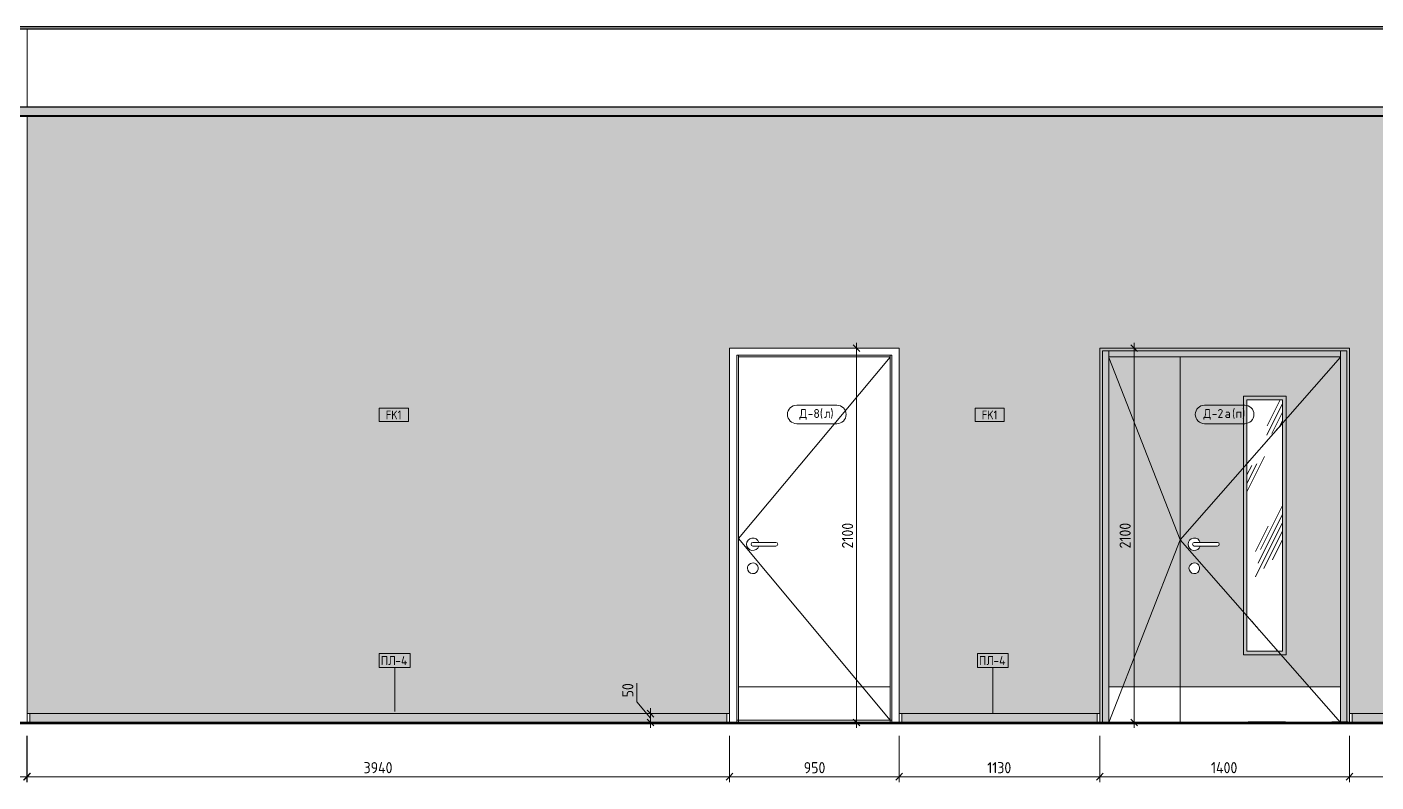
# Model space of a CAD drawing. Header units: millimetres. Extents: x 81971 to 140149, y -1987 to 13800.
# Drawn here: x 119914 to 127475, y 3867 to 8100 of the extents above; entities that cross this region are included whole.
import ezdxf

# ---------------------------------------------------------------- set-up
doc = ezdxf.new("R2010")
doc.units = ezdxf.units.MM
doc.linetypes.add('200_ШТРИХ__ш1_п0_6_', pattern=[40, 25, -15])
doc.linetypes.add('Штрих', pattern=[158.75, 79.375, -79.375])
for name, color, linetype, lineweight in [('A-ANNO-DIMS', 7, 'Continuous', 9), ('A-ANNO-DIMS-25', 7, 'Continuous', 9), ('A-DETL', 7, 'Continuous', 9), ('A-DOOR', 7, 'Continuous', 9), ('A-DOOR-2', 7, 'Штрих', 9), ('A-DOOR-3', 7, '200_ШТРИХ__ш1_п0_6_', 9), ('A-DOOR-FRAM-1', 7, 'Continuous', 9), ('A-DOOR-IDEN', 7, 'Continuous', 9), ('A-FLOR', 7, 'Continuous', 9), ('A-GENM', 7, 'Continuous', 9), ('A-GENM-IDEN', 7, 'Continuous', 9), ('A-WALL-IDEN', 7, 'Continuous', 9), ('A-WALL-PATT', 7, 'Continuous', 9), ('I-WALL', 7, 'Continuous', 9)]:
    doc.layers.add(name, color=color, linetype=linetype, lineweight=lineweight)
for name, color, linetype, lineweight, true_color in [('A-CLNG-1', 7, 'Continuous', 9, 0x787878), ('A-CLNG-FNSH-1', 7, 'Continuous', 30, 0x3c3c3c), ('A-FLOR-1', 7, 'Continuous', 9, 0x787878), ('A-FLOR-FNSH-1', 7, 'Continuous', 30, 0x3c3c3c)]:
    doc.layers.add(name, color=color, linetype=linetype, lineweight=lineweight, true_color=true_color)
doc.styles.add('GOST Common_1', font='GOST_Common.ttf', dxfattribs={"width": 0.9, "height": 50})
doc.styles.add('GOST Common_2', font='GOST_Common.ttf', dxfattribs={"height": 50})
doc.styles.add('ISOCPEUR_1', font='isocpeur.ttf', dxfattribs={"width": 0.9, "height": 62.5})
doc.dimstyles.new('ISO-2_5_0_9К_БОЛЬШОЙ_1', dxfattribs={"dimscale": 304.8, "dimtxt": 62.248823, "dimasz": 0.123031, "dimexe": 0.098425, "dimexo": 0.246063, "dimgap": 0, "dimtad": 1, "dimdec": 0, "dimrnd": 10, "dimzin": 0, "dimdsep": 46, "dimtxsty": 'ISOCPEUR_1', "dimblk1": 'OBLIQUE', "dimblk2": 'OBLIQUE', "dimsah": 1, "dimcen": 0.09, "dimdle": 0.098425, "dimazin": 0, "dimtfac": 1, "dimtdec": 4, "dimtix": 1, "dimtmove": 0, "dimatfit": 3, "dimfxl": 1, "dimtvp": 1, "dimtolj": 1, "dimtzin": 0, "dimarcsym": 2})
doc.dimstyles.new('ISO-2_5_0_9К_БОЛЬШОЙ_2', dxfattribs={"dimscale": 304.8, "dimtxt": 62.248823, "dimasz": 0.123031, "dimexe": 0.098425, "dimexo": 0.246063, "dimgap": 0, "dimtad": 1, "dimdec": 0, "dimrnd": 10, "dimzin": 0, "dimdsep": 46, "dimtxsty": 'ISOCPEUR_1', "dimblk1": 'OBLIQUE', "dimblk2": 'OBLIQUE', "dimsah": 1, "dimcen": 0.09, "dimdle": 0.098425, "dimazin": 0, "dimtfac": 1, "dimtdec": 4, "dimtix": 1, "dimtmove": 1, "dimatfit": 3, "dimfxl": 1, "dimtvp": 1, "dimtolj": 1, "dimtzin": 0, "dimarcsym": 2})

# ---------------------------------------------------------------- blocks, each defined once
blk = doc.blocks.new('110_Дверь_СКБ_2Ст - Д-2а_п_ Из коридора на лестницу-32215207-Развертки 2_51-3')
at = {"layer": 'A-DOOR'}
blk.add_hatch(color=256, dxfattribs=at).paths.add_polyline_path([(-91335, 4400), (-90935, 4400), (-90935, 6250), (-91335, 6250), (-91335, 4682.7)])
h = blk.add_hatch(color=256, dxfattribs=at)
h.paths.add_polyline_path([(-90935, 4400), (-90035, 4400), (-90035, 6250), (-90935, 6250), (-90935, 4682.7)])
h.paths.add_polyline_path([(-90560, 4600), (-90560, 6010), (-90360, 6010), (-90360, 4600)])
h.paths.add_polyline_path([(-90857.1, 5035.1), (-90864.5, 5036.5), (-90871.2, 5039.8), (-90877, 5044.6), (-90881.3, 5050.6), (-90884.1, 5057.6), (-90885, 5065), (-90884, 5072.5), (-90881.3, 5079.5), (-90876.8, 5085.6), (-90870.9, 5090.4), (-90864.1, 5093.6), (-90856.6, 5095), (-90849.1, 5094.4), (-90841.9, 5092), (-90835.6, 5087.9), (-90830.5, 5082.3), (-90827, 5075.6), (-90825.2, 5068.3), (-90825.3, 5060.7), (-90827.3, 5053.5), (-90831, 5047), (-90836.2, 5041.6), (-90842.5, 5037.7), (-90849.7, 5035.5)])
h.paths.add_polyline_path([(-90855.5, 5165), (-90864.5, 5166.3), (-90872.8, 5169.9), (-90879.9, 5175.4), (-90885.4, 5182.7), (-90888.8, 5191), (-90890, 5200), (-90888.8, 5209), (-90885.2, 5217.6), (-90879.9, 5224.6), (-90872.8, 5230.1), (-90864.5, 5233.7), (-90855, 5234.9), (-90846.5, 5234), (-90838.1, 5230.7), (-90830.8, 5225.3), (-90825.1, 5218.3), (-90821.5, 5210), (-90725, 5210), (-90722.4, 5209.7), (-90720, 5208.7), (-90717.9, 5207.1), (-90716.3, 5205), (-90715.3, 5202.6), (-90715, 5200), (-90715.3, 5197.4), (-90716.3, 5195), (-90717.9, 5192.9), (-90720, 5191.3), (-90722.4, 5190.3), (-90725, 5190), (-90821.5, 5190), (-90825.1, 5181.7), (-90830.8, 5174.7), (-90838.1, 5169.3), (-90846.5, 5166), (-90855, 5165.1)])
h = blk.add_hatch(dxfattribs=at)
h.set_pattern_fill('FP_22', color=256, style=0, pattern_type=2)
h.set_pattern_definition([(63.435, (63.5, 31.75), (-255.5833, 766.7475), [317.5, -190.5, 317.5, -190.5, -403.903]), (63.435, (63.5, 31.75), (-255.5833, 766.7475), [-1016, 127, -276.903]), (63.435, (47.6, 47.6), (-255.5833, 766.7475), [254, -317.5, 190.5, -190.5, -467.403]), (63.435, (47.6, 47.6), (-255.5833, 766.7475), [-952.5, 222.25, -245.153]), (63.435, (47.6, 95.25), (-255.5833, 766.7475), [190.5, -381, 127, -190.5, -530.903]), (63.435, (47.6, 95.25), (-255.5833, 766.7475), [-889, 285.75, -245.153]), (63.435, (95.25, 47.6), (-255.5833, 766.7475), [190.5, -381, 158.75, -6404.653]), (63.435, (142.9, 95.25), (-255.5833, 766.7475), [95.25, -476.25, 63.5, -6499.903]), (63.435, (63.5, 174.6), (-255.5833, 766.7475), [63.5, -476.25, 63.5, -254, -562.653]), (63.435, (63.5, 174.6), (-255.5833, 766.7475), [-857.25, 158.75, -403.903]), (63.435, (349.25, 127), (-255.5833, 766.7475), [317.5, -476.25, 381, -251.503]), (63.435, (349.25, 79.4), (-255.5833, 766.7475), [444.5, -317.5, 476.25, -188.003]), (63.435, (381, 95.25), (-255.5833, 766.7475), [508, -254, 381, -276.903]), (63.435, (428.6, 142.9), (-255.5833, 766.7475), [317.5, -444.5, 254, -403.903]), (63.435, (381, 238.1), (-255.5833, 766.7475), [158.75, -635, 190.5, -435.653]), (63.435, (476.25, 190.5), (-255.5833, 766.7475), [127, -635, 127, -530.903])])
h.paths.add_polyline_path([(-90560, 4600), (-90360, 4600), (-90360, 6010), (-90560, 6010), (-90560, 4682.7)])
at = {"layer": 'A-DOOR-FRAM-1'}
for points in [[(-91370, 4200), (-91370, 6285), (-90000, 6285), (-90000, 4202), (-89994.5, 4202), (-89994.5, 4200), (-89985, 4200), (-89985, 6300), (-91385, 6300), (-91385, 4200)], [(-91368.6, 4200), (-91368.6, 4202), (-91335, 4202), (-91335, 6285), (-91370, 6285), (-91370, 4200)], [(-91335, 6250), (-90035, 6250), (-90035, 6285), (-91335, 6285)], [(-90000, 4202), (-90000, 6285), (-90035, 6285), (-90035, 4202)]]:
    blk.add_hatch(color=256, dxfattribs=at).paths.add_polyline_path(points)
at = {"layer": 'A-DOOR'}
for p, q in [((-90935, 6250), (-91335, 6250)), ((-91335, 4400), (-91335, 6250)), ((-90035, 6250), (-90935, 6250)), ((-90935, 4400), (-90935, 6250)), ((-90935, 6250), (-90935, 4400)), ((-90035, 6250), (-90035, 4400)), ((-90580, 6030), (-90340, 6030)), ((-90580, 6030), (-90580, 4580)), ((-90560, 6010), (-90560, 4600)), ((-90360, 6010), (-90560, 6010)), ((-90360, 4600), (-90360, 6010)), ((-90340, 6030), (-90340, 4580)), ((-90725, 5210), (-90855, 5210)), ((-90855, 5210), (-90821.5, 5210)), ((-90855, 5190), (-90725, 5190)), ((-90821.5, 5190), (-90855, 5190)), ((-90580, 4580), (-90340, 4580)), ((-90560, 4600), (-90360, 4600)), ((-90935, 4400), (-91335, 4400)), ((-91335, 4400), (-91335, 4202)), ((-90935, 4400), (-90035, 4400)), ((-90935, 4400), (-90935, 4202)), ((-90935, 4202), (-90935, 4400)), ((-90035, 4400), (-90035, 4202))]:
    blk.add_line(p, q, dxfattribs=at)
for centre, radius, start, end in [((-90855, 5200), 35, 16.60155, 180), ((-90855, 5200), 35, 180, 343.39845), ((-90855, 5200), 10, 90, 270), ((-90855, 5200), 10, 90, 270), ((-90725, 5200), 10, 270, 90), ((-90855, 5065), 30, 351.83008, 180), ((-90855, 5065), 30, 180, 351.83008)]:
    blk.add_arc(centre, radius, start, end, dxfattribs=at)
at = {"layer": 'A-DOOR-2'}
for p, q in [((-89985, 6300), (-91385, 6300)), ((-91385, 4200), (-91385, 6300)), ((-89985, 6300), (-91385, 6300)), ((-91385, 4200), (-91385, 6300)), ((-89985, 4200), (-89985, 6300)), ((-89985, 4200), (-89985, 6300))]:
    blk.add_line(p, q, dxfattribs=at)
at = {"layer": 'A-DOOR-3'}
for p, q in [((-90360, 5878.9), (-90560, 5651.4)), ((-90560, 4797.9), (-90386.2, 4600))]:
    blk.add_line(p, q, dxfattribs=at)
at = {"layer": 'A-DOOR-FRAM-1'}
for p, q in [((-91370, 4200), (-91370, 6285)), ((-91370, 6285), (-90000, 6285)), ((-91335, 6250), (-91335, 6285)), ((-91335, 6285), (-91335, 4400)), ((-90035, 6285), (-90035, 6250)), ((-90035, 6285), (-90035, 4400)), ((-90000, 6285), (-90000, 4202)), ((-90035, 6250), (-91335, 6250))]:
    blk.add_line(p, q, dxfattribs=at)
blk = doc.blocks.new('110_Дверь_СКБ_1Ст_Внутренняя1 - Д-8 950x2100h_охрана-31784688-Развертки 2_51-3')
at = {"layer": 'A-DOOR'}
for p, q in [((-92560, 6248.3), (-93410, 5232)), ((-93410, 5232), (-92560, 4214)), ((-93200, 5210), (-93330, 5210)), ((-93330, 5210), (-93296.5, 5210)), ((-93330, 5190), (-93200, 5190)), ((-93296.5, 5190), (-93330, 5190)), ((-92560, 4400), (-93410, 4400))]:
    blk.add_line(p, q, dxfattribs=at)
for centre, radius, start, end in [((-93330, 5200), 35, 16.60155, 180), ((-93330, 5200), 35, 180, 343.39845), ((-93330, 5200), 10, 90, 270), ((-93330, 5200), 10, 90, 270), ((-93200, 5200), 10, 270, 90), ((-93330, 5065), 30, 351.83008, 180), ((-93330, 5065), 30, 180, 351.83008)]:
    blk.add_arc(centre, radius, start, end, dxfattribs=at)
at = {"layer": 'A-DOOR-FRAM-1'}
for p, q in [((-93420, 4200), (-93420, 6260)), ((-93420, 6260), (-92550, 6260)), ((-93410, 6250), (-93410, 6260)), ((-93410, 6260), (-93410, 4200)), ((-93410, 6250), (-92560, 6250)), ((-92560, 6260), (-92560, 6250)), ((-92560, 4200), (-92560, 6260)), ((-92550, 6260), (-92550, 4200)), ((-92550, 4214), (-93420, 4214))]:
    blk.add_line(p, q, dxfattribs=at)
blk = doc.blocks.new('Плинтус - Плинтус светлый _сад_-32863631-Развертки 2_51-3')
at = {"layer": 'A-GENM'}
blk.add_hatch(color=256, dxfattribs=at).paths.add_polyline_path([(-89217.1, 4200), (-89217.1, 4250), (-89970, 4250), (-89970, 4200), (-89223.5, 4200)])
for p, q in [((-89985, 4200), (-89985, 4250)), ((-89985, 4250), (-89970, 4250)), ((-89970, 4250), (-89217.1, 4250)), ((-89970, 4250), (-89970, 4200)), ((-89217.1, 4250), (-89202.1, 4250)), ((-89217.1, 4200), (-89217.1, 4250)), ((-89202.1, 4250), (-89202.1, 4200))]:
    blk.add_line(p, q, dxfattribs=at)
blk = doc.blocks.new('Плинтус - Плинтус светлый _сад_-32863661-Развертки 2_51-3')
at = {"layer": 'A-GENM'}
for p, q in [((-97398, 4250), (-97383, 4250)), ((-97383, 4250), (-97383, 4200))]:
    blk.add_line(p, q, dxfattribs=at)
blk = doc.blocks.new('Плинтус - Плинтус светлый _сад_-32863651-Развертки 2_51-3')
at = {"layer": 'A-GENM'}
blk.add_hatch(color=256, dxfattribs=at).paths.add_polyline_path([(-94265.5, 4200), (-93475, 4200), (-93475, 4250), (-97383, 4250), (-97383, 4200), (-94274.5, 4200)])
for p, q in [((-97383, 4250), (-93475, 4250)), ((-93475, 4250), (-93460, 4250)), ((-93475, 4200), (-93475, 4250)), ((-93460, 4250), (-93460, 4200))]:
    blk.add_line(p, q, dxfattribs=at)
blk = doc.blocks.new('Плинтус - Плинтус светлый _сад_-32863649-Развертки 2_51-3')
at = {"layer": 'A-GENM'}
blk.add_hatch(color=256, dxfattribs=at).paths.add_polyline_path([(-92364.1, 4200), (-91400, 4200), (-91400, 4250), (-92495, 4250), (-92495, 4200)])
for p, q in [((-92510, 4200), (-92510, 4250)), ((-92510, 4250), (-92495, 4250)), ((-92495, 4250), (-91400, 4250)), ((-92495, 4250), (-92495, 4200)), ((-91400, 4250), (-91385, 4250)), ((-91400, 4200), (-91400, 4250)), ((-91385, 4250), (-91385, 4200))]:
    blk.add_line(p, q, dxfattribs=at)
blk = doc.blocks.new('DIMBLOCK44-Развертки 2_51-3')
at = {"layer": 'A-ANNO-DIMS-25'}
for p, q in [((127327, 4125), (127327, 3866.7)), ((127327, 3896.7), (127327, 4120)), ((128109.9, 4125), (128109.9, 3866.7)), ((128109.9, 3896.7), (128109.9, 4120)), ((128109.9, 3896.7), (127327, 3896.7))]:
    blk.add_line(p, q, dxfattribs=at)
at = {"layer": 'A-ANNO-DIMS-25', "lineweight": 20}
for p, q in [((127327, 3896.7), (127308.3, 3878)), ((127327, 3896.7), (127345.8, 3915.5)), ((128109.9, 3896.7), (128091.2, 3878)), ((128109.9, 3896.7), (128128.7, 3915.5))]:
    blk.add_line(p, q, dxfattribs=at)
at = {"layer": 'A-ANNO-DIMS-25', "color": 0, "insert": (127659.2, 3978.4), "char_height": 62.5, "width": 142.215, "attachment_point": 1, "line_spacing_factor": 1.149209, "style": 'ISOCPEUR_1'}
blk.add_mtext('780', dxfattribs=at)
blk = doc.blocks.new('_Oblique')
at = {"color": 0, "linetype": 'ByBlock', "lineweight": -2}
blk.add_line((-0.5, -0.5), (0.5, 0.5), dxfattribs=at)
blk = doc.blocks.new('DIMBLOCK45-Развертки 2_51-3')
at = {"layer": 'A-ANNO-DIMS-25'}
for p, q in [((125927, 4125), (125927, 3866.7)), ((125927, 3896.7), (125927, 4120)), ((127327, 4125), (127327, 3866.7)), ((127327, 3896.7), (127327, 4120)), ((127327, 3896.7), (125927, 3896.7))]:
    blk.add_line(p, q, dxfattribs=at)
at = {"layer": 'A-ANNO-DIMS-25', "lineweight": 20}
for p, q in [((125927, 3896.7), (125908.3, 3878)), ((125927, 3896.7), (125945.8, 3915.5)), ((127327, 3896.7), (127308.3, 3878)), ((127327, 3896.7), (127345.8, 3915.5))]:
    blk.add_line(p, q, dxfattribs=at)
at = {"layer": 'A-ANNO-DIMS-25', "color": 0, "insert": (126550.4, 3978.4), "char_height": 62.5, "width": 183.873, "attachment_point": 1, "line_spacing_factor": 1.149209, "style": 'ISOCPEUR_1'}
blk.add_mtext('1400', dxfattribs=at)
blk = doc.blocks.new('DIMBLOCK46-Развертки 2_51-3')
at = {"layer": 'A-ANNO-DIMS-25'}
for p, q in [((124802, 4125), (124802, 3866.7)), ((124802, 3896.7), (124802, 4120)), ((125927, 4125), (125927, 3866.7)), ((125927, 3896.7), (125927, 4120)), ((125927, 3896.7), (124802, 3896.7))]:
    blk.add_line(p, q, dxfattribs=at)
at = {"layer": 'A-ANNO-DIMS-25', "lineweight": 20}
for p, q in [((124802, 3896.7), (124783.3, 3878)), ((124802, 3896.7), (124820.8, 3915.5)), ((125927, 3896.7), (125908.3, 3878)), ((125927, 3896.7), (125945.8, 3915.5))]:
    blk.add_line(p, q, dxfattribs=at)
at = {"layer": 'A-ANNO-DIMS-25', "color": 0, "insert": (125296.3, 3978.4), "char_height": 62.5, "width": 163.762, "attachment_point": 1, "line_spacing_factor": 1.149209, "style": 'ISOCPEUR_1'}
blk.add_mtext('1130', dxfattribs=at)
blk = doc.blocks.new('DIMBLOCK47-Развертки 2_51-3')
at = {"layer": 'A-ANNO-DIMS-25'}
for p, q in [((123852, 4125), (123852, 3866.7)), ((123852, 3896.7), (123852, 4120)), ((124802, 4125), (124802, 3866.7)), ((124802, 3896.7), (124802, 4120)), ((124802, 3896.7), (123852, 3896.7))]:
    blk.add_line(p, q, dxfattribs=at)
at = {"layer": 'A-ANNO-DIMS-25', "lineweight": 20}
for p, q in [((123852, 3896.7), (123833.3, 3878)), ((123852, 3896.7), (123870.8, 3915.5)), ((124802, 3896.7), (124783.3, 3878)), ((124802, 3896.7), (124820.8, 3915.5))]:
    blk.add_line(p, q, dxfattribs=at)
at = {"layer": 'A-ANNO-DIMS-25', "color": 0, "insert": (124267.8, 3978.4), "char_height": 62.5, "width": 142.215, "attachment_point": 1, "line_spacing_factor": 1.149209, "style": 'ISOCPEUR_1'}
blk.add_mtext('950', dxfattribs=at)
blk = doc.blocks.new('DIMBLOCK48-Развертки 2_51-3')
at = {"layer": 'A-ANNO-DIMS-25'}
for p, q in [((119913, 4125), (119913, 3866.7)), ((119913, 3896.7), (119913, 4120)), ((123852, 4125), (123852, 3866.7)), ((123852, 3896.7), (123852, 4120)), ((123852, 3896.7), (119913, 3896.7))]:
    blk.add_line(p, q, dxfattribs=at)
at = {"layer": 'A-ANNO-DIMS-25', "lineweight": 20}
for p, q in [((119913, 3896.7), (119894.3, 3878)), ((119913, 3896.7), (119931.8, 3915.5)), ((123852, 3896.7), (123833.3, 3878)), ((123852, 3896.7), (123870.8, 3915.5))]:
    blk.add_line(p, q, dxfattribs=at)
at = {"layer": 'A-ANNO-DIMS-25', "color": 0, "insert": (121800.5, 3978.4), "char_height": 62.5, "width": 196.802, "attachment_point": 1, "line_spacing_factor": 1.149209, "style": 'ISOCPEUR_1'}
blk.add_mtext('3940', dxfattribs=at)
blk = doc.blocks.new('DIMBLOCK49-Развертки 2_51-3')
at = {"layer": 'A-ANNO-DIMS-25'}
for p, q in [((124612.1, 6300), (124533.6, 6300)), ((124563.6, 4170), (124563.6, 6330)), ((124563.6, 6300), (124612.1, 6300)), ((124612.1, 4200), (124533.6, 4200)), ((124563.6, 4200), (124612.1, 4200))]:
    blk.add_line(p, q, dxfattribs=at)
at = {"layer": 'A-ANNO-DIMS-25', "lineweight": 20}
for p, q in [((124563.6, 6300), (124544.8, 6318.7)), ((124563.6, 6300), (124582.3, 6281.2)), ((124563.6, 4200), (124544.8, 4218.7)), ((124563.6, 4200), (124582.3, 4181.2))]:
    blk.add_line(p, q, dxfattribs=at)
at = {"layer": 'A-ANNO-DIMS-25', "color": 0, "insert": (124481.9, 5176.4), "char_height": 62.5, "width": 176.691, "attachment_point": 1, "rotation": 90, "line_spacing_factor": 1.149209, "style": 'ISOCPEUR_1'}
blk.add_mtext('2100', dxfattribs=at)
blk = doc.blocks.new('DIMBLOCK50-Развертки 2_51-3')
at = {"layer": 'A-ANNO-DIMS-25'}
for p, q in [((123331.8, 4420.4), (123331.8, 4316.4)), ((123331.8, 4316.4), (123409.2, 4225)), ((123457.7, 4250), (123379.2, 4250)), ((123409.2, 4170), (123409.2, 4280)), ((123409.2, 4250), (123457.7, 4250)), ((123457.7, 4200), (123379.2, 4200)), ((123409.2, 4200), (123457.7, 4200))]:
    blk.add_line(p, q, dxfattribs=at)
at = {"layer": 'A-ANNO-DIMS-25', "lineweight": 20}
for p, q in [((123409.2, 4250), (123390.5, 4268.7)), ((123409.2, 4250), (123428, 4231.2)), ((123409.2, 4200), (123390.5, 4218.7)), ((123409.2, 4200), (123428, 4181.2))]:
    blk.add_line(p, q, dxfattribs=at)
at = {"layer": 'A-ANNO-DIMS-25', "color": 0, "insert": (123250.1, 4341.4), "char_height": 62.5, "width": 94.81, "attachment_point": 1, "rotation": 90, "line_spacing_factor": 1.149209, "style": 'ISOCPEUR_1'}
blk.add_mtext('50', dxfattribs=at)
blk = doc.blocks.new('Mark Reiling - Mark Reiling-26174330-Развертки 2_51-3')
at = {"layer": 'A-GENM-IDEN'}
for p, q in [((-98052.7, 4587.8), (-98052.7, 4509)), ((-98052.7, 4587.8), (-97879.2, 4587.8)), ((-97879.2, 4587.8), (-98052.7, 4587.8)), ((-98052.7, 4587.8), (-98052.7, 4509)), ((-97879.2, 4509), (-97879.2, 4587.8)), ((-97879.2, 4509), (-97879.2, 4587.8)), ((-98052.7, 4509), (-97879.2, 4509)), ((-98052.7, 4509), (-97879.2, 4509))]:
    blk.add_line(p, q, dxfattribs=at)
blk = doc.blocks.new('М_стена_0001 - Типоразмер_без рамки-25382661-Развертки 2_51-3')
at = {"layer": 'A-WALL-IDEN'}
for p, q in [((-95260.8, 5963.1), (-95424.1, 5963.1)), ((-95424.1, 5963.1), (-95424.1, 5888.1)), ((-95260.8, 5888.1), (-95260.8, 5963.1)), ((-95424.1, 5888.1), (-95260.8, 5888.1))]:
    blk.add_line(p, q, dxfattribs=at)
blk = doc.blocks.new('М_двери - Типоразмер_рамка-25223575-Развертки 2_51-3')
at = {"layer": 'A-DOOR-IDEN'}
for p, q in [((-90572.6, 5979.6), (-90797.4, 5979.6)), ((-90797.4, 5875.6), (-90572.6, 5875.6))]:
    blk.add_line(p, q, dxfattribs=at)
for centre, start, end in [((-90797.4, 5927.6), 90, 270), ((-90572.6, 5927.6), 270, 90)]:
    blk.add_arc(centre, 52, start, end, dxfattribs=at)
blk = doc.blocks.new('DIMBLOCK53-Развертки 2_51-3')
at = {"layer": 'A-ANNO-DIMS-25'}
for p, q in [((126167.9, 6300), (126089.4, 6300)), ((126119.4, 4170), (126119.4, 6330)), ((126119.4, 6300), (126167.9, 6300)), ((126167.9, 4200), (126089.4, 4200)), ((126119.4, 4200), (126167.9, 4200))]:
    blk.add_line(p, q, dxfattribs=at)
at = {"layer": 'A-ANNO-DIMS-25', "lineweight": 20}
for p, q in [((126119.4, 6300), (126100.7, 6318.7)), ((126119.4, 6300), (126138.2, 6281.2)), ((126119.4, 4200), (126100.7, 4218.8)), ((126119.4, 4200), (126138.2, 4181.3))]:
    blk.add_line(p, q, dxfattribs=at)
at = {"layer": 'A-ANNO-DIMS-25', "color": 0, "insert": (126037.8, 5176.4), "char_height": 62.5, "width": 176.691, "attachment_point": 1, "rotation": 90, "line_spacing_factor": 1.149209, "style": 'ISOCPEUR_1'}
blk.add_mtext('2100', dxfattribs=at)
blk = doc.blocks.new('DIMBLOCK54-Развертки 2_51-3')
at = {"layer": 'A-ANNO-DIMS-25'}
for p, q in [((118833, 4125), (118833, 3866.7)), ((118833, 3896.7), (118833, 4120)), ((119914, 4125), (119914, 3866.7)), ((119914, 3896.7), (119914, 4120)), ((119944, 3896.7), (118803, 3896.7))]:
    blk.add_line(p, q, dxfattribs=at)
at = {"layer": 'A-ANNO-DIMS-25', "lineweight": 20}
for p, q in [((118833, 3896.7), (118814.3, 3878)), ((118833, 3896.7), (118851.8, 3915.5)), ((119914, 3896.7), (119895.3, 3878)), ((119914, 3896.7), (119932.8, 3915.5))]:
    blk.add_line(p, q, dxfattribs=at)
at = {"layer": 'A-ANNO-DIMS-25', "color": 0, "insert": (119299.9, 3978.4), "char_height": 62.5, "width": 176.691, "attachment_point": 1, "line_spacing_factor": 1.149209, "style": 'ISOCPEUR_1'}
blk.add_mtext('1080', dxfattribs=at)

msp = doc.modelspace()

# ---------------------------------------------------------------- hatches: boundary and pattern name
at = {"layer": 'A-CLNG-1'}
for points in [[(130017, 8090), (132322, 8090), (132322, 8100), (118832, 8100), (118832, 8090), (129987, 8090)], [(125581.8, 7600), (132321, 7600), (132321, 7650), (118833, 7650), (118833, 7600), (123891.6, 7600)]]:
    msp.add_hatch(color=256, dxfattribs=at).paths.add_polyline_path(points)
at = {"layer": 'A-FLOR'}
for points in [[(126012.8, 4200), (126302.9, 4200), (126302.9, 4202), (125943.5, 4202), (125943.5, 4200), (126004.3, 4200)], [(126414.1, 4200), (126759.2, 4200), (126759.2, 4202), (126302.9, 4202), (126302.9, 4200), (126377, 4200)]]:
    msp.add_hatch(color=256, dxfattribs=at).paths.add_polyline_path(points)
at = {"layer": 'A-FLOR-1'}
h = msp.add_hatch(color=256, dxfattribs=at)
h.paths.add_polyline_path([(127227.6, 4200), (127317.6, 4200), (127317.6, 4202), (127227.6, 4202)])
h.paths.add_polyline_path([(126952, 4200), (126968.1, 4200), (126968.1, 4202), (126759.2, 4202), (126759.2, 4200)])
at = {"layer": 'A-WALL-PATT'}
msp.add_hatch(color=256, dxfattribs=at).paths.add_polyline_path([(123852, 4250), (123852, 6300), (124802, 6300), (124802, 4250), (125927, 4250), (125927, 6300), (127327, 6300), (127327, 4250), (128109.5, 4250), (128109.5, 7600), (119914, 7600), (119914, 4250), (123837, 4250)])

# ---------------------------------------------------------------- linework, layer by layer
at = {"layer": 'A-CLNG-FNSH-1'}
for p, q in [((132322, 8100), (118832, 8100)), ((118832, 8090), (132322, 8090)), ((132321, 7650), (118833, 7650)), ((132321, 7601), (118833, 7601)), ((118833, 7600), (132321, 7600))]:
    msp.add_line(p, q, dxfattribs=at)
at = {"layer": 'A-DETL'}
for q in [(125977, 6246.5), (127277, 6248.4), (125977, 4200), (127277, 4200)]:
    msp.add_line((126377, 5225), q, dxfattribs=at)
at = {"layer": 'A-FLOR'}
for p, q in [((118821.1, 8100), (132342, 8100)), ((125943.5, 4202), (125943.5, 4200)), ((125943.5, 4202), (126759.2, 4202)), ((126302.9, 4202), (126302.9, 4200))]:
    msp.add_line(p, q, dxfattribs=at)
at = {"layer": 'A-FLOR-FNSH-1'}
for p, q in [((132342, 4200), (118821.1, 4200)), ((118821.1, 4195), (132342, 4195)), ((126968.1, 4202), (126759.2, 4202)), ((126759.2, 4202), (126759.2, 4200)), ((126968.1, 4200), (126968.1, 4202)), ((127317.6, 4202), (127227.6, 4202)), ((127227.6, 4202), (127227.6, 4200)), ((127317.6, 4200), (127317.6, 4202))]:
    msp.add_line(p, q, dxfattribs=at)
at = {"layer": 'A-GENM-IDEN'}
for p, q in [((121974.7, 4261.2), (121974.7, 4507.9)), ((125327.7, 4254.6), (125327.7, 4507.9))]:
    msp.add_line(p, q, dxfattribs=at)
at = {"layer": 'I-WALL'}
for p, q in [((119914, 8090), (119914, 7650)), ((119914, 7600), (119914, 4200)), ((123852, 4200), (123852, 6300)), ((123852, 6300), (124802, 6300)), ((124802, 6300), (124802, 4200)), ((125927, 4200), (125927, 6300)), ((125927, 6300), (127327, 6300)), ((127327, 6300), (127327, 4200))]:
    msp.add_line(p, q, dxfattribs=at)

# ---------------------------------------------------------------- block references
at = {"layer": 'A-DOOR'}
msp.add_blockref('110_Дверь_СКБ_1Ст_Внутренняя1 - Д-8 950x2100h_охрана-31784688-Развертки 2_51-3', (217312, 0), dxfattribs=at)
at = {"layer": 'A-DOOR-FRAM-1'}
msp.add_blockref('110_Дверь_СКБ_2Ст - Д-2а_п_ Из коридора на лестницу-32215207-Развертки 2_51-3', (217312, 0), dxfattribs=at)
at = {"layer": 'A-DOOR-IDEN'}
for p in [(215025.5, 0), (217312, 0)]:
    msp.add_blockref('М_двери - Типоразмер_рамка-25223575-Развертки 2_51-3', p, dxfattribs=at)
at = {"layer": 'A-GENM'}
for name in ['Плинтус - Плинтус светлый _сад_-32863661-Развертки 2_51-3', 'Плинтус - Плинтус светлый _сад_-32863651-Развертки 2_51-3', 'Плинтус - Плинтус светлый _сад_-32863649-Развертки 2_51-3', 'Плинтус - Плинтус светлый _сад_-32863631-Развертки 2_51-3']:
    msp.add_blockref(name, (217312, 0), dxfattribs=at)
at = {"layer": 'A-GENM-IDEN'}
for p in [(219940.6, 0), (223293.6, 0)]:
    msp.add_blockref('Mark Reiling - Mark Reiling-26174330-Развертки 2_51-3', p, dxfattribs=at)
at = {"layer": 'A-WALL-IDEN'}
for p in [(217312, 0), (220652.5, 0)]:
    msp.add_blockref('М_стена_0001 - Типоразмер_без рамки-25382661-Развертки 2_51-3', p, dxfattribs=at)

# ---------------------------------------------------------------- texts
at = {"layer": 'A-DOOR-IDEN', "char_height": 50, "attachment_point": 1, "style": 'GOST Common_2'}
for s, insert, width in [('\\fGOST Common|b0|i0|c204|p34|;Д', (124243.1, 5957.9), 56.118), ('-8(', (124289.4, 5957.9), 112.236), ('\\fGOST Common|b0|i0|c204|p34|;л', (124382, 5957.9), 42.089), ('\\fGOST Common|b0|i0|c204|p34|;)', (124416.7, 5957.9), 24.051), ('\\fGOST Common|b0|i0|c204|p34|;Д', (126508.1, 5957.9), 56.118), ('-2', (126554.4, 5957.9), 88.186), ('\\fGOST Common|b0|i0|c204|p34|;а', (126627.2, 5957.9), 50.105), ('\\fGOST Common|b0|i0|c204|p34|;(', (126668.5, 5957.9), 24.051), ('\\fGOST Common|b0|i0|c204|p34|;п', (126688.3, 5957.9), 44.093), ('\\fGOST Common|b0|i0|c204|p34|;)', (126724.7, 5957.9), 24.051)]:
    msp.add_mtext(s, dxfattribs=dict(at, insert=insert, width=width))
at = {"layer": 'A-GENM-IDEN', "char_height": 50, "attachment_point": 1, "style": 'GOST Common_2'}
for s, insert, width in [('ПЛ', (121896.1, 4572.8), 98.207), ('-4', (121977.2, 4572.8), 94.198), ('ПЛ', (125249.1, 4572.8), 98.207), ('-4', (125330.2, 4572.8), 94.198)]:
    msp.add_mtext(s, dxfattribs=dict(at, insert=insert, width=width))
at = {"layer": 'A-WALL-IDEN', "char_height": 50, "width": 111.835, "attachment_point": 1, "style": 'GOST Common_1'}
for insert in [(121924.7, 5949.5), (125265.2, 5949.5)]:
    msp.add_mtext('FK1', dxfattribs=dict(at, insert=insert))

# ---------------------------------------------------------------- dimensions: what is measured, and where the dimension line sits
at = {"layer": 'A-ANNO-DIMS'}
for base, p1, p2, picture, middle in [((124563.6, 6300), (124537.1, 4200), (124537.1, 6300), 'DIMBLOCK49-Развертки 2_51-3', (124532.3, 5250)), ((126119.4, 6300), (126092.9, 4200), (126092.9, 6300), 'DIMBLOCK53-Развертки 2_51-3', (126088.2, 5250))]:
    dim = msp.add_linear_dim(base=base, p1=p1, p2=p2, angle=90, dimstyle='ISO-2_5_0_9К_БОЛЬШОЙ_1', override={"dimpost": '<>', "dimfxl": 2100}, dxfattribs=at)
    dim.commit()
    dim.dimension.update_dxf_attribs({"geometry": picture, "text_midpoint": middle})
dim = msp.add_linear_dim(base=(123409.2, 4250), p1=(123382.7, 4200), p2=(123382.7, 4250), angle=90, dimstyle='ISO-2_5_0_9К_БОЛЬШОЙ_2', override={"dimpost": '<>', "dimfxl": 50}, dxfattribs=at)
dim.commit()
dim.dimension.update_dxf_attribs({"geometry": 'DIMBLOCK50-Развертки 2_51-3', "text_midpoint": (123291.8, 4388.8), "dimtype": 160, "text_rotation": 90})
for base, p1, p2, override, picture, middle in [((118833, 3896.7), (119914, 4200), (118833, 4200), {"dimpost": '<>', "dimfxl": 1081.000014}, 'DIMBLOCK54-Развертки 2_51-3', (119373.5, 3928)), ((119913, 3896.7), (123852, 4200), (119913, 4200), {"dimpost": '<>', "dimfxl": 3938.999926}, 'DIMBLOCK48-Развертки 2_51-3', (121882.5, 3928)), ((123852, 3896.7), (124802, 4200), (123852, 4200), {"dimpost": '<>', "dimfxl": 950}, 'DIMBLOCK47-Развертки 2_51-3', (124327, 3928)), ((124802, 3896.7), (125927, 4200), (124802, 4200), {"dimpost": '<>', "dimfxl": 1125.00006}, 'DIMBLOCK46-Развертки 2_51-3', (125364.5, 3928)), ((125927, 3896.7), (127327, 4200), (125927, 4200), {"dimpost": '<>', "dimfxl": 1400}, 'DIMBLOCK45-Развертки 2_51-3', (126627, 3928)), ((127327, 3896.7), (128109.9, 4200), (127327, 4200), {"dimpost": '<>', "dimfxl": 782.874379}, 'DIMBLOCK44-Развертки 2_51-3', (127718.5, 3928))]:
    dim = msp.add_linear_dim(base=base, p1=p1, p2=p2, dimstyle='ISO-2_5_0_9К_БОЛЬШОЙ_1', override=override, dxfattribs=at)
    dim.commit()
    dim.dimension.update_dxf_attribs({"geometry": picture, "text_midpoint": middle})

doc.saveas('drawing.dxf')
